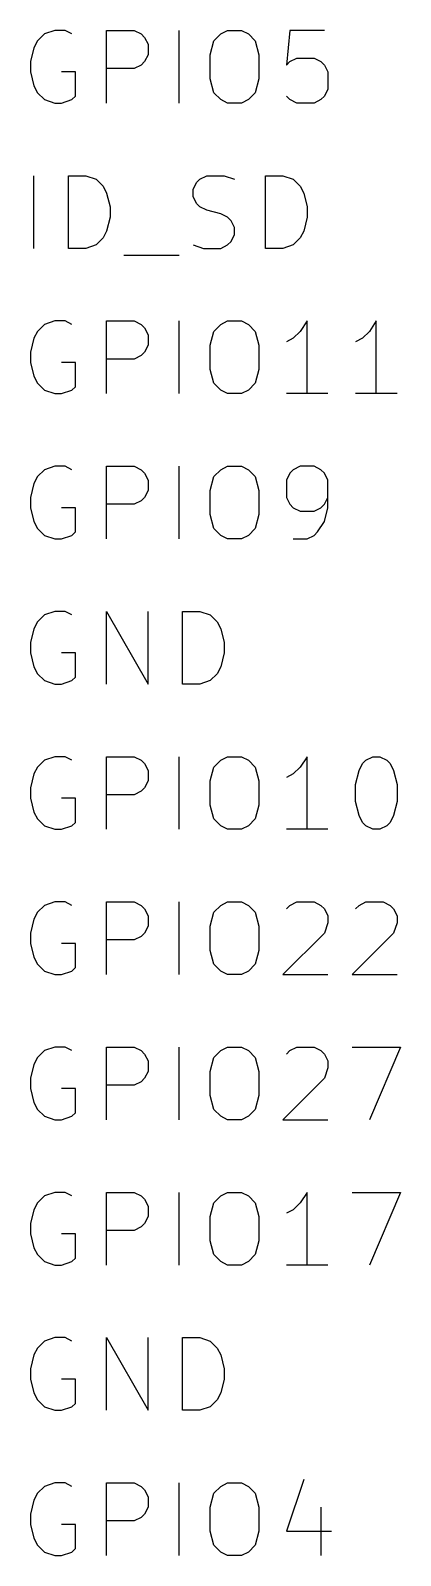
# Model space of a CAD drawing. Extents: x 0.4 to 11.3, y -7.9 to -0.4.
# Drawn here: x 1.73 to 1.984, y -3.573 to -2.523 of the extents above; entities that cross this region are included whole.
import ezdxf

# ---------------------------------------------------------------- set-up
doc = ezdxf.new("R2010")
doc.units = 0
doc.header["$MEASUREMENT"] = 0
doc.layers.add('CYAN2', color=4, linetype='CONTINUOUS')

msp = doc.modelspace()

# ---------------------------------------------------------------- linework, layer by layer
at = {"layer": 'CYAN2', "linetype": 'CONTINUOUS'}
for p, q in [((1.73428, -2.53028), (1.7319, -2.53504)), ((1.73905, -2.52551), (1.73428, -2.53028)), ((1.74619, -2.52313), (1.73905, -2.52551)), ((1.75333, -2.52313), (1.74619, -2.52313)), ((1.75809, -2.52551), (1.75333, -2.52313)), ((1.7819, -2.57313), (1.7819, -2.52313)), ((1.7819, -2.52313), (1.80095, -2.52313)), ((1.80095, -2.52313), (1.80571, -2.52551)), ((1.80571, -2.52551), (1.80809, -2.52789)), ((1.80809, -2.52789), (1.81047, -2.53265)), ((1.8319, -2.57313), (1.8319, -2.52313)), ((1.85333, -2.5398), (1.85571, -2.53028)), ((1.85571, -2.53028), (1.86048, -2.52551)), ((1.86048, -2.52551), (1.86524, -2.52313)), ((1.86524, -2.52313), (1.87476, -2.52313)), ((1.87476, -2.52313), (1.87952, -2.52551)), ((1.87952, -2.52551), (1.88428, -2.53028)), ((1.88428, -2.53028), (1.88667, -2.5398)), ((1.90809, -2.52313), (1.90572, -2.54694)), ((1.93191, -2.52313), (1.90809, -2.52313)), ((1.7319, -2.53504), (1.72952, -2.54456)), ((1.81047, -2.5398), (1.80809, -2.54456)), ((1.81047, -2.53265), (1.81047, -2.5398)), ((1.85333, -2.55646), (1.85333, -2.5398)), ((1.88667, -2.5398), (1.88667, -2.55646)), ((1.72952, -2.54456), (1.72952, -2.5517)), ((1.80095, -2.54932), (1.7819, -2.54932)), ((1.80571, -2.54694), (1.80095, -2.54932)), ((1.80809, -2.54456), (1.80571, -2.54694)), ((1.90572, -2.54694), (1.90809, -2.54456)), ((1.90809, -2.54456), (1.91286, -2.54218)), ((1.91286, -2.54218), (1.92476, -2.54218)), ((1.92476, -2.54218), (1.92952, -2.54456)), ((1.92952, -2.54456), (1.93191, -2.54694)), ((1.93191, -2.54694), (1.93429, -2.5517)), ((1.72952, -2.5517), (1.7319, -2.56122)), ((1.7319, -2.56122), (1.73428, -2.56599)), ((1.76047, -2.5517), (1.75095, -2.5517)), ((1.76047, -2.56837), (1.76047, -2.5517)), ((1.85571, -2.56599), (1.85333, -2.55646)), ((1.88667, -2.55646), (1.88428, -2.56599)), ((1.93429, -2.5517), (1.93429, -2.56361)), ((1.73428, -2.56599), (1.73905, -2.57075)), ((1.73905, -2.57075), (1.74619, -2.57313)), ((1.75095, -2.57313), (1.75809, -2.57075)), ((1.75809, -2.57075), (1.76047, -2.56837)), ((1.86048, -2.57075), (1.85571, -2.56599)), ((1.86524, -2.57313), (1.86048, -2.57075)), ((1.87952, -2.57075), (1.87476, -2.57313)), ((1.88428, -2.56599), (1.87952, -2.57075)), ((1.90809, -2.57075), (1.90572, -2.56837)), ((1.91286, -2.57313), (1.90809, -2.57075)), ((1.92952, -2.57075), (1.92476, -2.57313)), ((1.93191, -2.56837), (1.92952, -2.57075)), ((1.93429, -2.56361), (1.93191, -2.56837)), ((1.74619, -2.57313), (1.75095, -2.57313)), ((1.87476, -2.57313), (1.86524, -2.57313)), ((1.92476, -2.57313), (1.91286, -2.57313)), ((1.7319, -2.67313), (1.7319, -2.62313)), ((1.75571, -2.67313), (1.75571, -2.62313)), ((1.75571, -2.62313), (1.76762, -2.62313)), ((1.76762, -2.62313), (1.77476, -2.62551)), ((1.84619, -2.62551), (1.85095, -2.62313)), ((1.85095, -2.62313), (1.86285, -2.62313)), ((1.86285, -2.62313), (1.87, -2.62551)), ((1.89143, -2.67313), (1.89143, -2.62313)), ((1.89143, -2.62313), (1.90333, -2.62313)), ((1.90333, -2.62313), (1.91047, -2.62551)), ((1.77476, -2.62551), (1.77952, -2.63028)), ((1.77952, -2.63028), (1.78191, -2.63504)), ((1.78191, -2.63504), (1.78428, -2.64456)), ((1.84143, -2.63265), (1.84381, -2.62789)), ((1.84143, -2.63742), (1.84143, -2.63265)), ((1.84381, -2.62789), (1.84619, -2.62551)), ((1.91047, -2.62551), (1.91524, -2.63028)), ((1.91524, -2.63028), (1.91762, -2.63504)), ((1.91762, -2.63504), (1.92, -2.64456)), ((1.78428, -2.64456), (1.78428, -2.6517)), ((1.84381, -2.64218), (1.84143, -2.63742)), ((1.84619, -2.64456), (1.84381, -2.64218)), ((1.85095, -2.64694), (1.84619, -2.64456)), ((1.92, -2.64456), (1.92, -2.6517)), ((1.78428, -2.6517), (1.78191, -2.66122)), ((1.86048, -2.64932), (1.85095, -2.64694)), ((1.86524, -2.6517), (1.86048, -2.64932)), ((1.86762, -2.65408), (1.86524, -2.6517)), ((1.87, -2.65885), (1.86762, -2.65408)), ((1.92, -2.6517), (1.91762, -2.66122)), ((1.77952, -2.66599), (1.77476, -2.67075)), ((1.78191, -2.66122), (1.77952, -2.66599)), ((1.86762, -2.66837), (1.87, -2.66361)), ((1.87, -2.66361), (1.87, -2.65885)), ((1.91524, -2.66599), (1.91047, -2.67075)), ((1.91762, -2.66122), (1.91524, -2.66599)), ((1.76762, -2.67313), (1.75571, -2.67313)), ((1.77476, -2.67075), (1.76762, -2.67313)), ((1.84143, -2.67075), (1.84857, -2.67313)), ((1.84857, -2.67313), (1.86048, -2.67313)), ((1.86048, -2.67313), (1.86524, -2.67075)), ((1.86524, -2.67075), (1.86762, -2.66837)), ((1.90333, -2.67313), (1.89143, -2.67313)), ((1.91047, -2.67075), (1.90333, -2.67313)), ((1.79381, -2.67789), (1.83191, -2.67789)), ((1.73905, -2.72551), (1.73428, -2.73028)), ((1.74619, -2.72313), (1.73905, -2.72551)), ((1.75333, -2.72313), (1.74619, -2.72313)), ((1.75809, -2.72551), (1.75333, -2.72313)), ((1.7819, -2.77313), (1.7819, -2.72313)), ((1.7819, -2.72313), (1.80095, -2.72313)), ((1.80095, -2.72313), (1.80571, -2.72551)), ((1.80571, -2.72551), (1.80809, -2.72789)), ((1.80809, -2.72789), (1.81047, -2.73265)), ((1.8319, -2.77313), (1.8319, -2.72313)), ((1.85571, -2.73028), (1.86048, -2.72551)), ((1.86048, -2.72551), (1.86524, -2.72313)), ((1.86524, -2.72313), (1.87476, -2.72313)), ((1.87476, -2.72313), (1.87952, -2.72551)), ((1.87952, -2.72551), (1.88428, -2.73028)), ((1.92, -2.72313), (1.91524, -2.73028)), ((1.92, -2.77313), (1.92, -2.72313)), ((1.96762, -2.72313), (1.96286, -2.73028)), ((1.96762, -2.77313), (1.96762, -2.72313)), ((1.7319, -2.73504), (1.72952, -2.74456)), ((1.73428, -2.73028), (1.7319, -2.73504)), ((1.81047, -2.7398), (1.80809, -2.74456)), ((1.81047, -2.73265), (1.81047, -2.7398)), ((1.85333, -2.7398), (1.85571, -2.73028)), ((1.85333, -2.75646), (1.85333, -2.7398)), ((1.88428, -2.73028), (1.88667, -2.7398)), ((1.88667, -2.7398), (1.88667, -2.75646)), ((1.91048, -2.73504), (1.90572, -2.73742)), ((1.91524, -2.73028), (1.91048, -2.73504)), ((1.95809, -2.73504), (1.95333, -2.73742)), ((1.96286, -2.73028), (1.95809, -2.73504)), ((1.72952, -2.74456), (1.72952, -2.7517)), ((1.80095, -2.74932), (1.7819, -2.74932)), ((1.80571, -2.74694), (1.80095, -2.74932)), ((1.80809, -2.74456), (1.80571, -2.74694)), ((1.72952, -2.7517), (1.7319, -2.76122)), ((1.7319, -2.76122), (1.73428, -2.76599)), ((1.76047, -2.7517), (1.75095, -2.7517)), ((1.76047, -2.76837), (1.76047, -2.7517)), ((1.85571, -2.76599), (1.85333, -2.75646)), ((1.88667, -2.75646), (1.88428, -2.76599)), ((1.73428, -2.76599), (1.73905, -2.77075)), ((1.73905, -2.77075), (1.74619, -2.77313)), ((1.75095, -2.77313), (1.75809, -2.77075)), ((1.75809, -2.77075), (1.76047, -2.76837)), ((1.86048, -2.77075), (1.85571, -2.76599)), ((1.86524, -2.77313), (1.86048, -2.77075)), ((1.87952, -2.77075), (1.87476, -2.77313)), ((1.88428, -2.76599), (1.87952, -2.77075)), ((1.74619, -2.77313), (1.75095, -2.77313)), ((1.87476, -2.77313), (1.86524, -2.77313)), ((1.93429, -2.77313), (1.90572, -2.77313)), ((1.98191, -2.77313), (1.95333, -2.77313)), ((1.74619, -2.82313), (1.73905, -2.82551)), ((1.75333, -2.82313), (1.74619, -2.82313)), ((1.75809, -2.82551), (1.75333, -2.82313)), ((1.7819, -2.87313), (1.7819, -2.82313)), ((1.7819, -2.82313), (1.80095, -2.82313)), ((1.80095, -2.82313), (1.80571, -2.82551)), ((1.8319, -2.87313), (1.8319, -2.82313)), ((1.86048, -2.82551), (1.86524, -2.82313)), ((1.86524, -2.82313), (1.87476, -2.82313)), ((1.87476, -2.82313), (1.87952, -2.82551)), ((1.91524, -2.82313), (1.91048, -2.82551)), ((1.92476, -2.82313), (1.91524, -2.82313)), ((1.92952, -2.82551), (1.92476, -2.82313)), ((1.73428, -2.83028), (1.7319, -2.83504)), ((1.73905, -2.82551), (1.73428, -2.83028)), ((1.80571, -2.82551), (1.80809, -2.82789)), ((1.80809, -2.82789), (1.81047, -2.83265)), ((1.81047, -2.83265), (1.81047, -2.8398)), ((1.85333, -2.8398), (1.85571, -2.83028)), ((1.85571, -2.83028), (1.86048, -2.82551)), ((1.87952, -2.82551), (1.88428, -2.83028)), ((1.88428, -2.83028), (1.88667, -2.8398)), ((1.90809, -2.82789), (1.90572, -2.83265)), ((1.90572, -2.83265), (1.90572, -2.84456)), ((1.91048, -2.82551), (1.90809, -2.82789)), ((1.93191, -2.82789), (1.92952, -2.82551)), ((1.93429, -2.83265), (1.93191, -2.82789)), ((1.93429, -2.8517), (1.93429, -2.83265)), ((1.7319, -2.83504), (1.72952, -2.84456)), ((1.72952, -2.84456), (1.72952, -2.8517)), ((1.80809, -2.84456), (1.80571, -2.84694)), ((1.81047, -2.8398), (1.80809, -2.84456)), ((1.85333, -2.85646), (1.85333, -2.8398)), ((1.88667, -2.8398), (1.88667, -2.85646)), ((1.90572, -2.84456), (1.90809, -2.84932)), ((1.93191, -2.84932), (1.93429, -2.84456)), ((1.72952, -2.8517), (1.7319, -2.86122)), ((1.76047, -2.8517), (1.75095, -2.8517)), ((1.76047, -2.86837), (1.76047, -2.8517)), ((1.80095, -2.84932), (1.7819, -2.84932)), ((1.80571, -2.84694), (1.80095, -2.84932)), ((1.90809, -2.84932), (1.91048, -2.8517)), ((1.91048, -2.8517), (1.91524, -2.85408)), ((1.91524, -2.85408), (1.92476, -2.85408)), ((1.92476, -2.85408), (1.92952, -2.8517)), ((1.92952, -2.8517), (1.93191, -2.84932)), ((1.93191, -2.86122), (1.93429, -2.8517)), ((1.7319, -2.86122), (1.73428, -2.86599)), ((1.73428, -2.86599), (1.73905, -2.87075)), ((1.85571, -2.86599), (1.85333, -2.85646)), ((1.86048, -2.87075), (1.85571, -2.86599)), ((1.88428, -2.86599), (1.87952, -2.87075)), ((1.88667, -2.85646), (1.88428, -2.86599)), ((1.92714, -2.86837), (1.93191, -2.86122)), ((1.73905, -2.87075), (1.74619, -2.87313)), ((1.74619, -2.87313), (1.75095, -2.87313)), ((1.75095, -2.87313), (1.75809, -2.87075)), ((1.75809, -2.87075), (1.76047, -2.86837)), ((1.86524, -2.87313), (1.86048, -2.87075)), ((1.87476, -2.87313), (1.86524, -2.87313)), ((1.87952, -2.87075), (1.87476, -2.87313)), ((1.91048, -2.87313), (1.92, -2.87313)), ((1.92, -2.87313), (1.92476, -2.87075)), ((1.92476, -2.87075), (1.92714, -2.86837)), ((1.73905, -2.92551), (1.73428, -2.93028)), ((1.74619, -2.92313), (1.73905, -2.92551)), ((1.75333, -2.92313), (1.74619, -2.92313)), ((1.75809, -2.92551), (1.75333, -2.92313)), ((1.7819, -2.97313), (1.7819, -2.92313)), ((1.7819, -2.92313), (1.81047, -2.97313)), ((1.81047, -2.97313), (1.81047, -2.92313)), ((1.83428, -2.97313), (1.83428, -2.92313)), ((1.83428, -2.92313), (1.84619, -2.92313)), ((1.84619, -2.92313), (1.85333, -2.92551)), ((1.85333, -2.92551), (1.85809, -2.93028)), ((1.7319, -2.93504), (1.72952, -2.94456)), ((1.73428, -2.93028), (1.7319, -2.93504)), ((1.85809, -2.93028), (1.86048, -2.93504)), ((1.86048, -2.93504), (1.86285, -2.94456)), ((1.72952, -2.94456), (1.72952, -2.9517)), ((1.86285, -2.94456), (1.86285, -2.9517)), ((1.72952, -2.9517), (1.7319, -2.96122)), ((1.76047, -2.9517), (1.75095, -2.9517)), ((1.76047, -2.96837), (1.76047, -2.9517)), ((1.86285, -2.9517), (1.86048, -2.96122)), ((1.7319, -2.96122), (1.73428, -2.96599)), ((1.73428, -2.96599), (1.73905, -2.97075)), ((1.73905, -2.97075), (1.74619, -2.97313)), ((1.75095, -2.97313), (1.75809, -2.97075)), ((1.75809, -2.97075), (1.76047, -2.96837)), ((1.85333, -2.97075), (1.84619, -2.97313)), ((1.85809, -2.96599), (1.85333, -2.97075)), ((1.86048, -2.96122), (1.85809, -2.96599)), ((1.74619, -2.97313), (1.75095, -2.97313)), ((1.84619, -2.97313), (1.83428, -2.97313)), ((1.74619, -3.02313), (1.73905, -3.02551)), ((1.75333, -3.02313), (1.74619, -3.02313)), ((1.75809, -3.02551), (1.75333, -3.02313)), ((1.7819, -3.07313), (1.7819, -3.02313)), ((1.7819, -3.02313), (1.80095, -3.02313)), ((1.80095, -3.02313), (1.80571, -3.02551)), ((1.8319, -3.07313), (1.8319, -3.02313)), ((1.86048, -3.02551), (1.86524, -3.02313)), ((1.86524, -3.02313), (1.87476, -3.02313)), ((1.87476, -3.02313), (1.87952, -3.02551)), ((1.92, -3.02313), (1.91524, -3.03028)), ((1.92, -3.07313), (1.92, -3.02313)), ((1.96048, -3.02551), (1.96524, -3.02313)), ((1.96524, -3.02313), (1.97, -3.02313)), ((1.97, -3.02313), (1.97476, -3.02551)), ((1.73428, -3.03028), (1.7319, -3.03504)), ((1.73905, -3.02551), (1.73428, -3.03028)), ((1.80571, -3.02551), (1.80809, -3.02789)), ((1.80809, -3.02789), (1.81047, -3.03265)), ((1.81047, -3.03265), (1.81047, -3.0398)), ((1.85333, -3.0398), (1.85571, -3.03028)), ((1.85571, -3.03028), (1.86048, -3.02551)), ((1.87952, -3.02551), (1.88428, -3.03028)), ((1.88428, -3.03028), (1.88667, -3.0398)), ((1.91524, -3.03028), (1.91048, -3.03504)), ((1.95333, -3.04218), (1.95571, -3.03265)), ((1.95571, -3.03265), (1.95809, -3.02789)), ((1.95809, -3.02789), (1.96048, -3.02551)), ((1.97476, -3.02551), (1.97714, -3.02789)), ((1.97714, -3.02789), (1.97952, -3.03265)), ((1.97952, -3.03265), (1.98191, -3.04218)), ((1.7319, -3.03504), (1.72952, -3.04456)), ((1.72952, -3.04456), (1.72952, -3.0517)), ((1.80809, -3.04456), (1.80571, -3.04694)), ((1.81047, -3.0398), (1.80809, -3.04456)), ((1.85333, -3.05646), (1.85333, -3.0398)), ((1.88667, -3.0398), (1.88667, -3.05646)), ((1.91048, -3.03504), (1.90572, -3.03742)), ((1.95333, -3.05408), (1.95333, -3.04218)), ((1.98191, -3.04218), (1.98191, -3.05408)), ((1.72952, -3.0517), (1.7319, -3.06122)), ((1.76047, -3.0517), (1.75095, -3.0517)), ((1.76047, -3.06837), (1.76047, -3.0517)), ((1.80095, -3.04932), (1.7819, -3.04932)), ((1.80571, -3.04694), (1.80095, -3.04932)), ((1.95571, -3.06361), (1.95333, -3.05408)), ((1.98191, -3.05408), (1.97952, -3.06361)), ((1.7319, -3.06122), (1.73428, -3.06599)), ((1.73428, -3.06599), (1.73905, -3.07075)), ((1.85571, -3.06599), (1.85333, -3.05646)), ((1.86048, -3.07075), (1.85571, -3.06599)), ((1.88428, -3.06599), (1.87952, -3.07075)), ((1.88667, -3.05646), (1.88428, -3.06599)), ((1.95809, -3.06837), (1.95571, -3.06361)), ((1.97952, -3.06361), (1.97714, -3.06837)), ((1.73905, -3.07075), (1.74619, -3.07313)), ((1.74619, -3.07313), (1.75095, -3.07313)), ((1.75095, -3.07313), (1.75809, -3.07075)), ((1.75809, -3.07075), (1.76047, -3.06837)), ((1.86524, -3.07313), (1.86048, -3.07075)), ((1.87476, -3.07313), (1.86524, -3.07313)), ((1.87952, -3.07075), (1.87476, -3.07313)), ((1.93429, -3.07313), (1.90572, -3.07313)), ((1.96048, -3.07075), (1.95809, -3.06837)), ((1.96524, -3.07313), (1.96048, -3.07075)), ((1.97, -3.07313), (1.96524, -3.07313)), ((1.97476, -3.07075), (1.97, -3.07313)), ((1.97714, -3.06837), (1.97476, -3.07075)), ((1.73905, -3.12551), (1.73428, -3.13028)), ((1.74619, -3.12313), (1.73905, -3.12551)), ((1.75333, -3.12313), (1.74619, -3.12313)), ((1.75809, -3.12551), (1.75333, -3.12313)), ((1.7819, -3.17313), (1.7819, -3.12313)), ((1.7819, -3.12313), (1.80095, -3.12313)), ((1.80095, -3.12313), (1.80571, -3.12551)), ((1.80571, -3.12551), (1.80809, -3.12789)), ((1.80809, -3.12789), (1.81047, -3.13265)), ((1.8319, -3.17313), (1.8319, -3.12313)), ((1.85571, -3.13028), (1.86048, -3.12551)), ((1.86048, -3.12551), (1.86524, -3.12313)), ((1.86524, -3.12313), (1.87476, -3.12313)), ((1.87476, -3.12313), (1.87952, -3.12551)), ((1.87952, -3.12551), (1.88428, -3.13028)), ((1.90572, -3.12789), (1.90809, -3.12551)), ((1.90809, -3.12551), (1.91286, -3.12313)), ((1.91286, -3.12313), (1.92476, -3.12313)), ((1.92476, -3.12313), (1.92952, -3.12551)), ((1.92952, -3.12551), (1.93191, -3.12789)), ((1.93191, -3.12789), (1.93429, -3.13265)), ((1.95333, -3.12789), (1.95571, -3.12551)), ((1.95571, -3.12551), (1.96048, -3.12313)), ((1.96048, -3.12313), (1.97238, -3.12313)), ((1.97238, -3.12313), (1.97714, -3.12551)), ((1.97714, -3.12551), (1.97952, -3.12789)), ((1.97952, -3.12789), (1.98191, -3.13265)), ((1.7319, -3.13504), (1.72952, -3.14456)), ((1.73428, -3.13028), (1.7319, -3.13504)), ((1.81047, -3.13265), (1.81047, -3.1398)), ((1.85333, -3.1398), (1.85571, -3.13028)), ((1.88428, -3.13028), (1.88667, -3.1398)), ((1.93429, -3.13742), (1.93191, -3.14456)), ((1.93429, -3.13265), (1.93429, -3.13742)), ((1.98191, -3.13742), (1.97952, -3.14456)), ((1.98191, -3.13265), (1.98191, -3.13742)), ((1.72952, -3.14456), (1.72952, -3.1517)), ((1.80095, -3.14932), (1.7819, -3.14932)), ((1.80571, -3.14694), (1.80095, -3.14932)), ((1.80809, -3.14456), (1.80571, -3.14694)), ((1.81047, -3.1398), (1.80809, -3.14456)), ((1.85333, -3.15646), (1.85333, -3.1398)), ((1.88667, -3.1398), (1.88667, -3.15646)), ((1.93191, -3.14456), (1.90333, -3.17313)), ((1.97952, -3.14456), (1.95095, -3.17313)), ((1.72952, -3.1517), (1.7319, -3.16122)), ((1.76047, -3.1517), (1.75095, -3.1517)), ((1.76047, -3.16837), (1.76047, -3.1517)), ((1.85571, -3.16599), (1.85333, -3.15646)), ((1.88667, -3.15646), (1.88428, -3.16599)), ((1.7319, -3.16122), (1.73428, -3.16599)), ((1.73428, -3.16599), (1.73905, -3.17075)), ((1.73905, -3.17075), (1.74619, -3.17313)), ((1.75095, -3.17313), (1.75809, -3.17075)), ((1.75809, -3.17075), (1.76047, -3.16837)), ((1.86048, -3.17075), (1.85571, -3.16599)), ((1.86524, -3.17313), (1.86048, -3.17075)), ((1.87952, -3.17075), (1.87476, -3.17313)), ((1.88428, -3.16599), (1.87952, -3.17075)), ((1.74619, -3.17313), (1.75095, -3.17313)), ((1.87476, -3.17313), (1.86524, -3.17313)), ((1.90333, -3.17313), (1.93429, -3.17313)), ((1.95095, -3.17313), (1.98191, -3.17313)), ((1.74619, -3.22313), (1.73905, -3.22551)), ((1.75333, -3.22313), (1.74619, -3.22313)), ((1.75809, -3.22551), (1.75333, -3.22313)), ((1.7819, -3.27313), (1.7819, -3.22313)), ((1.7819, -3.22313), (1.80095, -3.22313)), ((1.80095, -3.22313), (1.80571, -3.22551)), ((1.8319, -3.27313), (1.8319, -3.22313)), ((1.86048, -3.22551), (1.86524, -3.22313)), ((1.86524, -3.22313), (1.87476, -3.22313)), ((1.87476, -3.22313), (1.87952, -3.22551)), ((1.90809, -3.22551), (1.91286, -3.22313)), ((1.91286, -3.22313), (1.92476, -3.22313)), ((1.92476, -3.22313), (1.92952, -3.22551)), ((1.95095, -3.22313), (1.98428, -3.22313)), ((1.98428, -3.22313), (1.96286, -3.27313)), ((1.73428, -3.23028), (1.7319, -3.23504)), ((1.73905, -3.22551), (1.73428, -3.23028)), ((1.80571, -3.22551), (1.80809, -3.22789)), ((1.80809, -3.22789), (1.81047, -3.23265)), ((1.81047, -3.23265), (1.81047, -3.2398)), ((1.85333, -3.2398), (1.85571, -3.23028)), ((1.85571, -3.23028), (1.86048, -3.22551)), ((1.87952, -3.22551), (1.88428, -3.23028)), ((1.88428, -3.23028), (1.88667, -3.2398)), ((1.90572, -3.22789), (1.90809, -3.22551)), ((1.92952, -3.22551), (1.93191, -3.22789)), ((1.93191, -3.22789), (1.93429, -3.23265)), ((1.93429, -3.23265), (1.93429, -3.23742)), ((1.7319, -3.23504), (1.72952, -3.24456)), ((1.81047, -3.2398), (1.80809, -3.24456)), ((1.85333, -3.25646), (1.85333, -3.2398)), ((1.88667, -3.2398), (1.88667, -3.25646)), ((1.93429, -3.23742), (1.93191, -3.24456)), ((1.72952, -3.24456), (1.72952, -3.2517)), ((1.72952, -3.2517), (1.7319, -3.26122)), ((1.76047, -3.2517), (1.75095, -3.2517)), ((1.76047, -3.26837), (1.76047, -3.2517)), ((1.80095, -3.24932), (1.7819, -3.24932)), ((1.80571, -3.24694), (1.80095, -3.24932)), ((1.80809, -3.24456), (1.80571, -3.24694)), ((1.93191, -3.24456), (1.90333, -3.27313)), ((1.7319, -3.26122), (1.73428, -3.26599)), ((1.85571, -3.26599), (1.85333, -3.25646)), ((1.88667, -3.25646), (1.88428, -3.26599)), ((1.73428, -3.26599), (1.73905, -3.27075)), ((1.73905, -3.27075), (1.74619, -3.27313)), ((1.74619, -3.27313), (1.75095, -3.27313)), ((1.75095, -3.27313), (1.75809, -3.27075)), ((1.75809, -3.27075), (1.76047, -3.26837)), ((1.86048, -3.27075), (1.85571, -3.26599)), ((1.86524, -3.27313), (1.86048, -3.27075)), ((1.87476, -3.27313), (1.86524, -3.27313)), ((1.87952, -3.27075), (1.87476, -3.27313)), ((1.88428, -3.26599), (1.87952, -3.27075)), ((1.90333, -3.27313), (1.93429, -3.27313)), ((1.73905, -3.32551), (1.73428, -3.33028)), ((1.74619, -3.32313), (1.73905, -3.32551)), ((1.75333, -3.32313), (1.74619, -3.32313)), ((1.75809, -3.32551), (1.75333, -3.32313)), ((1.7819, -3.37313), (1.7819, -3.32313)), ((1.7819, -3.32313), (1.80095, -3.32313)), ((1.80095, -3.32313), (1.80571, -3.32551)), ((1.80571, -3.32551), (1.80809, -3.32789)), ((1.80809, -3.32789), (1.81047, -3.33265)), ((1.8319, -3.37313), (1.8319, -3.32313)), ((1.85571, -3.33028), (1.86048, -3.32551)), ((1.86048, -3.32551), (1.86524, -3.32313)), ((1.86524, -3.32313), (1.87476, -3.32313)), ((1.87476, -3.32313), (1.87952, -3.32551)), ((1.87952, -3.32551), (1.88428, -3.33028)), ((1.92, -3.32313), (1.91524, -3.33028)), ((1.92, -3.37313), (1.92, -3.32313)), ((1.95095, -3.32313), (1.98428, -3.32313)), ((1.98428, -3.32313), (1.96286, -3.37313)), ((1.7319, -3.33504), (1.72952, -3.34456)), ((1.73428, -3.33028), (1.7319, -3.33504)), ((1.81047, -3.33265), (1.81047, -3.3398)), ((1.85333, -3.3398), (1.85571, -3.33028)), ((1.88428, -3.33028), (1.88667, -3.3398)), ((1.91048, -3.33504), (1.90572, -3.33742)), ((1.91524, -3.33028), (1.91048, -3.33504)), ((1.72952, -3.34456), (1.72952, -3.3517)), ((1.80095, -3.34932), (1.7819, -3.34932)), ((1.80571, -3.34694), (1.80095, -3.34932)), ((1.80809, -3.34456), (1.80571, -3.34694)), ((1.81047, -3.3398), (1.80809, -3.34456)), ((1.85333, -3.35646), (1.85333, -3.3398)), ((1.88667, -3.3398), (1.88667, -3.35646)), ((1.72952, -3.3517), (1.7319, -3.36122)), ((1.76047, -3.3517), (1.75095, -3.3517)), ((1.76047, -3.36837), (1.76047, -3.3517)), ((1.85571, -3.36599), (1.85333, -3.35646)), ((1.88667, -3.35646), (1.88428, -3.36599)), ((1.7319, -3.36122), (1.73428, -3.36599)), ((1.73428, -3.36599), (1.73905, -3.37075)), ((1.75809, -3.37075), (1.76047, -3.36837)), ((1.86048, -3.37075), (1.85571, -3.36599)), ((1.88428, -3.36599), (1.87952, -3.37075)), ((1.73905, -3.37075), (1.74619, -3.37313)), ((1.74619, -3.37313), (1.75095, -3.37313)), ((1.75095, -3.37313), (1.75809, -3.37075)), ((1.86524, -3.37313), (1.86048, -3.37075)), ((1.87476, -3.37313), (1.86524, -3.37313)), ((1.87952, -3.37075), (1.87476, -3.37313)), ((1.93429, -3.37313), (1.90572, -3.37313)), ((1.73428, -3.43028), (1.7319, -3.43504)), ((1.73905, -3.42551), (1.73428, -3.43028)), ((1.74619, -3.42313), (1.73905, -3.42551)), ((1.75333, -3.42313), (1.74619, -3.42313)), ((1.75809, -3.42551), (1.75333, -3.42313)), ((1.7819, -3.47313), (1.7819, -3.42313)), ((1.7819, -3.42313), (1.81047, -3.47313)), ((1.81047, -3.47313), (1.81047, -3.42313)), ((1.83428, -3.47313), (1.83428, -3.42313)), ((1.83428, -3.42313), (1.84619, -3.42313)), ((1.84619, -3.42313), (1.85333, -3.42551)), ((1.85333, -3.42551), (1.85809, -3.43028)), ((1.85809, -3.43028), (1.86048, -3.43504)), ((1.7319, -3.43504), (1.72952, -3.44456)), ((1.86048, -3.43504), (1.86285, -3.44456)), ((1.72952, -3.44456), (1.72952, -3.4517)), ((1.72952, -3.4517), (1.7319, -3.46122)), ((1.76047, -3.4517), (1.75095, -3.4517)), ((1.76047, -3.46837), (1.76047, -3.4517)), ((1.86285, -3.4517), (1.86048, -3.46122)), ((1.86285, -3.44456), (1.86285, -3.4517)), ((1.7319, -3.46122), (1.73428, -3.46599)), ((1.86048, -3.46122), (1.85809, -3.46599)), ((1.73428, -3.46599), (1.73905, -3.47075)), ((1.73905, -3.47075), (1.74619, -3.47313)), ((1.74619, -3.47313), (1.75095, -3.47313)), ((1.75095, -3.47313), (1.75809, -3.47075)), ((1.75809, -3.47075), (1.76047, -3.46837)), ((1.84619, -3.47313), (1.83428, -3.47313)), ((1.85333, -3.47075), (1.84619, -3.47313)), ((1.85809, -3.46599), (1.85333, -3.47075)), ((1.73905, -3.52551), (1.73428, -3.53028)), ((1.74619, -3.52313), (1.73905, -3.52551)), ((1.75333, -3.52313), (1.74619, -3.52313)), ((1.75809, -3.52551), (1.75333, -3.52313)), ((1.7819, -3.57313), (1.7819, -3.52313)), ((1.7819, -3.52313), (1.80095, -3.52313)), ((1.80095, -3.52313), (1.80571, -3.52551)), ((1.80571, -3.52551), (1.80809, -3.52789)), ((1.80809, -3.52789), (1.81047, -3.53265)), ((1.8319, -3.57313), (1.8319, -3.52313)), ((1.85571, -3.53028), (1.86048, -3.52551)), ((1.86048, -3.52551), (1.86524, -3.52313)), ((1.86524, -3.52313), (1.87476, -3.52313)), ((1.87476, -3.52313), (1.87952, -3.52551)), ((1.87952, -3.52551), (1.88428, -3.53028)), ((1.91762, -3.52075), (1.90572, -3.55646)), ((1.7319, -3.53504), (1.72952, -3.54456)), ((1.73428, -3.53028), (1.7319, -3.53504)), ((1.81047, -3.53265), (1.81047, -3.5398)), ((1.85333, -3.5398), (1.85571, -3.53028)), ((1.88428, -3.53028), (1.88667, -3.5398)), ((1.72952, -3.54456), (1.72952, -3.5517)), ((1.80571, -3.54694), (1.80095, -3.54932)), ((1.80809, -3.54456), (1.80571, -3.54694)), ((1.81047, -3.5398), (1.80809, -3.54456)), ((1.85333, -3.55646), (1.85333, -3.5398)), ((1.88667, -3.5398), (1.88667, -3.55646)), ((1.92952, -3.5398), (1.92952, -3.57313)), ((1.72952, -3.5517), (1.7319, -3.56122)), ((1.76047, -3.5517), (1.75095, -3.5517)), ((1.76047, -3.56837), (1.76047, -3.5517)), ((1.80095, -3.54932), (1.7819, -3.54932)), ((1.85571, -3.56599), (1.85333, -3.55646)), ((1.88667, -3.55646), (1.88428, -3.56599)), ((1.90572, -3.55646), (1.93667, -3.55646)), ((1.7319, -3.56122), (1.73428, -3.56599)), ((1.73428, -3.56599), (1.73905, -3.57075)), ((1.75809, -3.57075), (1.76047, -3.56837)), ((1.86048, -3.57075), (1.85571, -3.56599)), ((1.88428, -3.56599), (1.87952, -3.57075)), ((1.73905, -3.57075), (1.74619, -3.57313)), ((1.74619, -3.57313), (1.75095, -3.57313)), ((1.75095, -3.57313), (1.75809, -3.57075)), ((1.86524, -3.57313), (1.86048, -3.57075)), ((1.87476, -3.57313), (1.86524, -3.57313)), ((1.87952, -3.57075), (1.87476, -3.57313))]:
    msp.add_line(p, q, dxfattribs=at)

doc.saveas('drawing.dxf')
